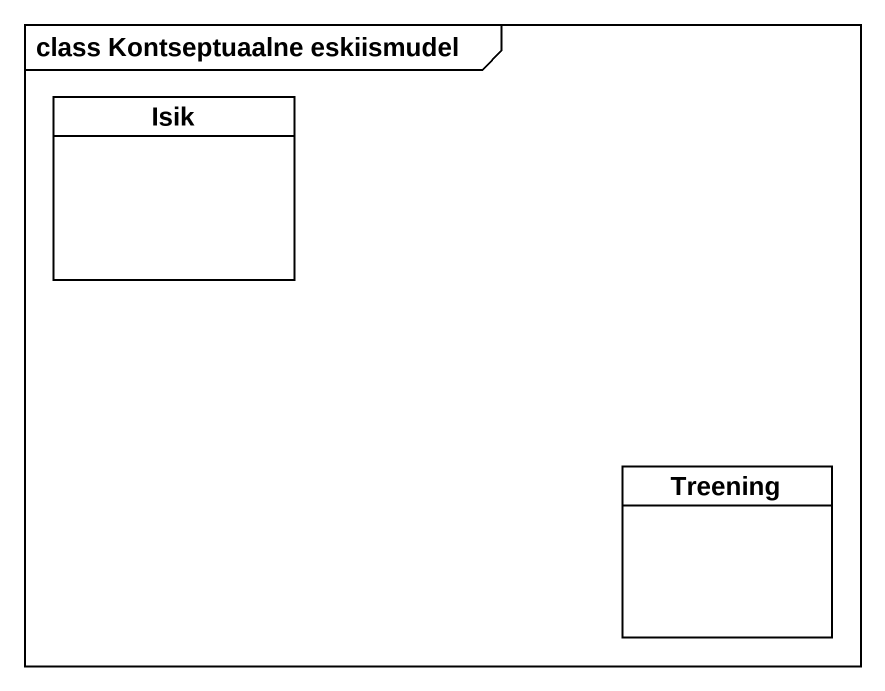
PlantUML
@startuml
mainframe class Kontseptuaalne eskiismudel
hide circle
hide empty members
class Isik
class Treening
@enduml
